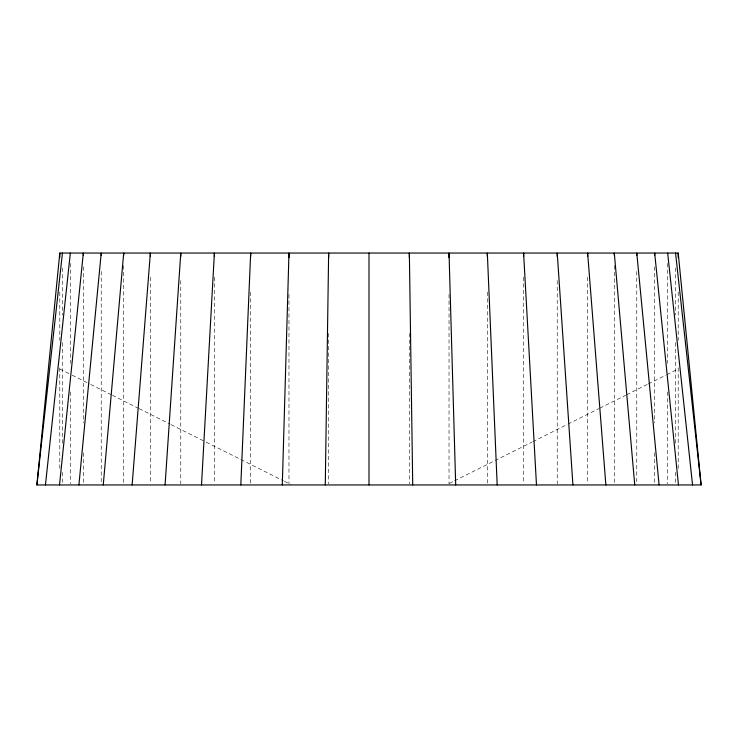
<?xml version="1.0" encoding="UTF-8"?>
<svg xmlns="http://www.w3.org/2000/svg" width="738" height="738" viewBox="0 0 738 738"><rect width="100%" height="100%" fill="white"/><g stroke="black" fill="none" stroke-linecap="round" stroke-linejoin="round"><path stroke-width="0.55" stroke-dasharray="3.69 2.77" d="M449.396 483.399L453.51 481.342M454.543 480.825L531.849 442.173M532.873 441.665L566.885 424.654M567.919 424.138L598.841 408.677M599.865 408.169L625.639 395.282M626.663 394.765L647.281 384.461M648.305 383.945L665.833 375.181M666.866 374.664L678.204 369M59.796 369L71.134 374.664M72.167 375.181L89.695 383.945M90.719 384.461L111.337 394.765M112.361 395.282L138.135 408.169M139.159 408.677L170.081 424.138M171.115 424.654L205.127 441.665M206.151 442.173L283.457 480.825M284.49 481.342L290.671 484.432M678.204 292.082L678.204 340.301M678.204 367.856L678.204 470.023M675.556 267.977L675.556 315.043M675.556 342.598L675.556 443.621M675.556 472.32L675.556 483.805M667.659 263.383L667.659 363.262M667.659 391.961L667.659 483.805M654.661 266.824L654.661 422.957M654.661 452.809L654.661 483.805M636.774 271.418L636.774 483.805M614.302 265.68L614.302 483.805M587.632 277.156L587.632 483.805M557.227 280.606L557.227 483.805M523.602 277.156L523.602 483.805M487.329 292.082L487.329 483.805M449.027 294.379L449.027 483.805M409.359 333.41L409.359 483.805M328.641 333.41L328.641 483.805M288.973 294.379L288.973 483.805M250.671 292.082L250.671 483.805M214.398 277.156L214.398 483.805M180.773 280.606L180.773 483.805M150.368 277.156L150.368 483.805M123.698 265.68L123.698 483.805M101.226 271.418L101.226 483.805M83.339 266.824L83.339 422.957M83.339 452.809L83.339 483.805M70.341 263.383L70.341 363.262M70.341 391.961L70.341 483.805M62.444 267.977L62.444 315.043M62.444 342.598L62.444 443.621M62.444 472.32L62.444 483.805M59.796 292.082L59.796 340.301M59.796 367.856L59.796 470.023"/><path stroke-width="1.11" d="M325.283 484.949L328.641 253.051L328.641 257.645M282.303 484.949L288.973 253.051L288.973 257.645M240.819 484.949L250.671 253.051L250.671 256.492M201.52 484.949L214.398 253.051L214.398 256.492M165.081 484.949L180.773 253.051L180.773 256.492M132.139 484.949L150.368 253.051L150.368 256.492M103.255 484.949L123.698 253.051L123.698 255.348M78.911 484.949L101.226 253.051L101.226 255.348M36.9 484.949L59.796 253.051L678.204 253.051L701.1 484.949L36.9 484.949L62.444 253.051M59.529 484.949L83.339 253.051L83.339 255.348M45.452 484.949L70.341 253.051M675.556 253.051L701.1 484.949M667.659 253.051L692.548 484.949M678.471 484.949L654.661 253.051L654.661 255.348M659.089 484.949L636.774 253.051L636.774 255.348M634.745 484.949L614.302 253.051L614.302 255.348M605.861 484.949L587.632 253.051L587.632 256.492M572.919 484.949L557.227 253.051L557.227 256.492M536.48 484.949L523.602 253.051L523.602 256.492M497.181 484.949L487.329 253.051L487.329 256.492M455.697 484.949L449.027 253.051L449.027 257.645M412.717 484.949L409.359 253.051L409.359 257.645M678.204 253.051L678.204 257.645M369 253.051L369 484.949M59.796 253.051L59.796 257.645"/></g></svg>
